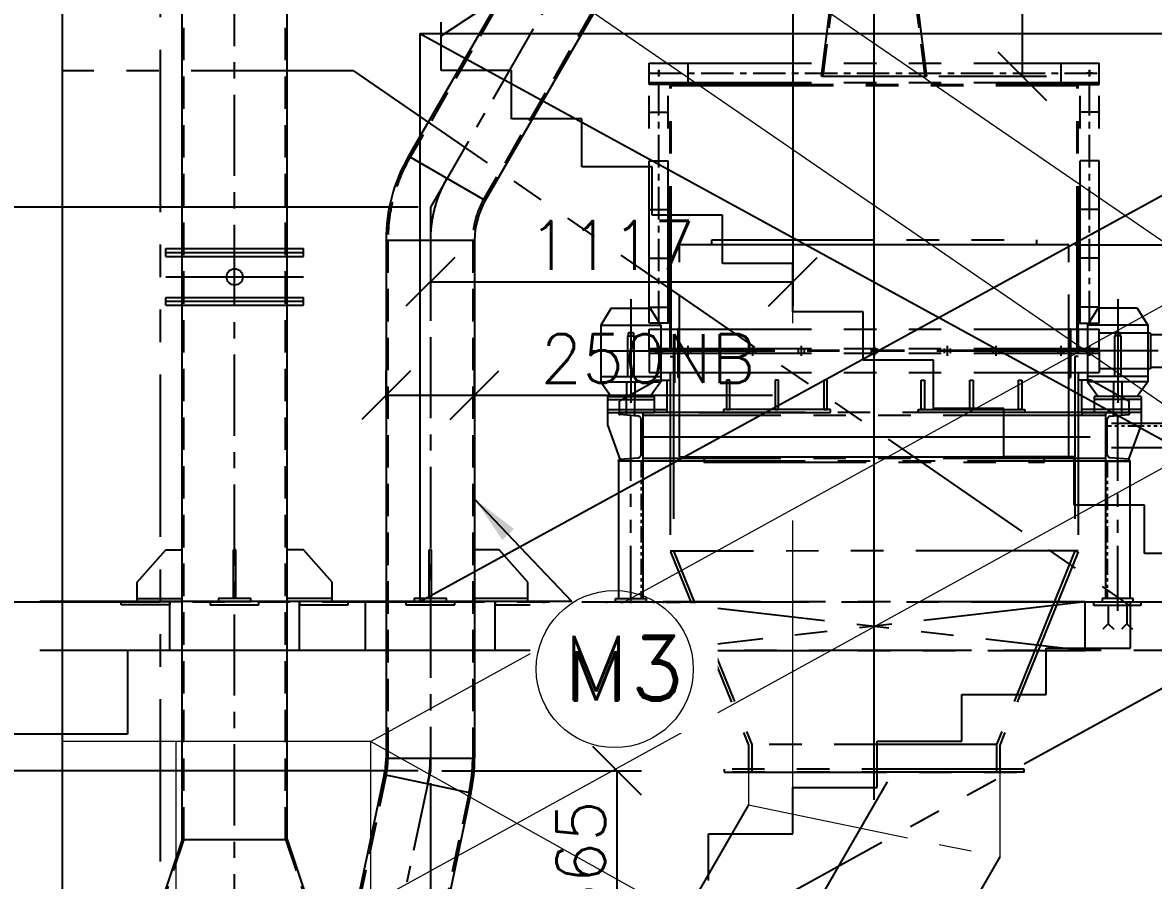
# Model space of a CAD drawing. Header units: inches. Extents: x 0 to 157513, y -28488 to 35640.
# Drawn here: x 18911 to 22395, y 18036 to 20677 of the extents above; entities that cross this region are included whole.
import ezdxf

# ---------------------------------------------------------------- set-up
doc = ezdxf.new("R2010")
doc.units = ezdxf.units.IN
doc.header["$LTSCALE"] = 400
doc.header["$MEASUREMENT"] = 0
for name, pattern in [('CENTER', [2, 1.25, -0.25, 0.25, -0.25]), ('DASHED2', [0.375, 0.25, -0.125]), ('HIDDEN', [9.525, 6.35, -3.175]), ('HIDDEN2', [4.7625, 3.175, -1.5875]), ('PHANTOM', [2.5, 1.25, -0.25, 0.25, -0.25, 0.25, -0.25])]:
    doc.linetypes.add(name, pattern=pattern)
for name, color, linetype in [('BF', 8, 'PHANTOM'), ('cen', 1, 'CENTER'), ('DIM', 1, 'Continuous'), ('hid', 3, 'HIDDEN2')]:
    doc.layers.add(name, color=color, linetype=linetype)
doc.layers.add('bordertext', color=1, linetype='Continuous', lineweight=20)
doc.styles.add('RD', font='ROMAND.SHX')
doc.styles.add('ROMANS', font='romans')
doc.dimstyles.new('SAM2 60 SC', dxfattribs={"dimscale": 60, "dimtxt": 2.5, "dimasz": 2.5, "dimexe": 1.25, "dimexo": 0.625, "dimtad": 1, "dimtoh": 1, "dimdec": 0, "dimdsep": 46, "dimtxsty": 'ROMANS', "dimblk": 'OBLIQUE', "dimcen": 2.5, "dimclrd": 1, "dimclre": 1, "dimclrt": 256, "dimadec": 0, "dimazin": 2, "dimtfac": 1, "dimtdec": 0, "dimtofl": 0, "dimtmove": 0, "dimatfit": 3, "dimfxl": 1, "dimtolj": 1, "dimtzin": 0, "dimarcsym": 1})

# ---------------------------------------------------------------- blocks, each defined once
blk = doc.blocks.new('_OBLIQUE')
at = {"color": 0, "linetype": 'ByBlock'}
blk.add_line((-0.5, -0.5), (0.5, 0.5), dxfattribs=at)
blk = doc.blocks.new('*D45')
at = {"color": 1, "lineweight": -2}
for p, q in [((20031.1, 19516.4), (20031.1, 19605.6)), ((20304.1, 19516.4), (20304.1, 19605.6)), ((20031.1, 19530.6), (20304.1, 19530.6)), ((20304.1, 19530.6), (21222, 19530.6))]:
    blk.add_line(p, q, dxfattribs=at)
at = {"layer": 'Defpoints', "color": 0}
for p in [(20304.1, 19530.6), (20031.1, 19478.9, -31.2), (20304.1, 19478.9, -31.2)]:
    blk.add_point(p, dxfattribs=at)
at = {"color": 1, "lineweight": -2, "xscale": 150, "yscale": 150, "zscale": 150, "rotation": 180}
blk.add_blockref('_OBLIQUE', (20031.1, 19530.6), dxfattribs=at)
at = {"color": 1, "lineweight": -2, "xscale": 150, "yscale": 150, "zscale": 150}
blk.add_blockref('_OBLIQUE', (20304.1, 19530.6), dxfattribs=at)
at = {"insert": (20838.1, 19643.1), "char_height": 150, "attachment_point": 5, "style": 'ROMANS'}
blk.add_mtext('\\A1;250NB', dxfattribs=at)
blk = doc.blocks.new('611bf4strgesv')
at = {"layer": 'BF'}
h = blk.add_hatch(color=256, dxfattribs=at)
h.paths.add_polyline_path([(-9672.7, 28417.2), (-9666.1, 28409.9), (-9672.7, 28409.9)])
h.paths.add_polyline_path([(-9672.7, 28399.9), (-9666.1, 28399.9), (-9672.7, 28392.7)])
for p, q in [((-12510.6, 31517.3, 405.4), (-12510.6, 23887.1, 405.4)), ((-11643.9, 29560.3, 405.4), (-9207.1, 31167.6, 405.4)), ((-11643.9, 29453.9, 416.2), (-11643.9, 29602.6, 416.2)), ((-11003.6, 29475.7, 7306.8), (-9616.8, 29475.7, 7306.8)), ((-11003.6, 29410.8, 7306.8), (-11003.6, 29475.7, 7306.8)), ((-9616.8, 29410.8, 7306.8), (-9616.8, 29475.7, 7306.8)), ((-11914.1, 29452.6, 405.4), (-12810.6, 29452.6, 405.4)), ((-11914.1, 29452.6, 405.4), (-9520.6, 27803.8, 405.4)), ((-11427.3, 29453.9, 416.2), (-11643.9, 29453.9, 416.2)), ((-11427.3, 29305.1, 416.2), (-11427.3, 29453.9, 416.2)), ((-10982.7, 29445.7, 7306.8), (-10964.5, 29445.7, 7306.8)), ((-10973.6, 29454.8, 7306.8), (-10973.6, 29436.6, 7306.8)), ((-9637.7, 29445.7, 7306.8), (-9655.9, 29445.7, 7306.8)), ((-9646.8, 29454.8, 7306.8), (-9646.8, 29436.6, 7306.8)), ((-11003.6, 29416.8, 7306.8), (-9616.8, 29416.8, 7306.8)), ((-11003.6, 28675.1, 7306.8), (-11003.6, 29410.8, 7306.8)), ((-10935.5, 29410.8, 7306.8), (-11003.6, 29410.8, 7306.8)), ((-10944.6, 28675.1, 7306.8), (-10944.6, 29410.8, 7306.8)), ((-10938.6, 28597.7, 7306.8), (-10938.6, 29410.8, 7306.8)), ((-10935.5, 29407.6, 7306.8), (-10938.6, 29407.6, 7306.8)), ((-10935.5, 29410.8, 7306.8), (-9677.9, 29410.8, 7306.8)), ((-10935.5, 29407.6, 7306.8), (-10935.5, 29410.8, 7306.8)), ((-10935.5, 28597.7, 7306.8), (-10935.5, 29407.6, 7306.8)), ((-10935.5, 29407.6, 7306.8), (-9681.8, 29407.6, 7306.8)), ((-9684.9, 29407.6, 7306.8), (-9684.9, 29410.8, 7306.8)), ((-9684.9, 29410.8, 7306.8), (-9616.8, 29410.8, 7306.8)), ((-9684.9, 28597.7, 7306.8), (-9684.9, 29407.6, 7306.8)), ((-9684.9, 29407.6, 7306.8), (-9681.8, 29407.6, 7306.8)), ((-9681.8, 28597.7, 7306.8), (-9681.8, 29410.8, 7306.8)), ((-9675.8, 28675.1, 7306.8), (-9675.8, 29410.8, 7306.8)), ((-9616.8, 28675.1, 7306.8), (-9616.8, 29410.8, 7306.8)), ((-11210.6, 29305.1, 414), (-11427.3, 29305.1, 414)), ((-11210.6, 29156.4, 414), (-11210.6, 29305.1, 414)), ((-10993.9, 29156.4, 414), (-11210.6, 29156.4, 414)), ((-10993.9, 29007.6, 414), (-10993.9, 29156.4, 414)), ((-10777.3, 29007.6, 411.9), (-10993.9, 29007.6, 411.9)), ((-10777.3, 28858.9, 411.9), (-10777.3, 29007.6, 411.9)), ((-10910.2, 28263.3, 7306.8), (-10910.2, 28916.9, 7306.8)), ((-10810.2, 28931.9, 7306.8), (-9810.2, 28931.9, 7306.8)), ((-10810.2, 28916.9, 7306.8), (-10810.2, 28931.9, 7306.8)), ((-9810.2, 28916.9, 7306.8), (-10810.2, 28916.9, 7306.8)), ((-9810.2, 28931.9, 7306.8), (-9810.2, 28916.9, 7306.8)), ((-9710.1, 28263.3, 7306.8), (-9710.1, 28916.9, 7306.8)), ((-10560.6, 28858.9, 411.9), (-10777.3, 28858.9, 411.9)), ((-10560.6, 28710.1, 411.9), (-10560.6, 28858.9, 411.9)), ((-11120.2, 28721.1, 7306.8), (-11152.7, 28668.9, 7306.8)), ((-11120.2, 28721.1, 7306.8), (-11000.2, 28721.1, 7306.8)), ((-10967.7, 28668.9, 7306.8), (-11000.2, 28721.1, 7306.8)), ((-10343.9, 28710.1, 409.7), (-10560.6, 28710.1, 409.7)), ((-10343.9, 28561.4, 409.7), (-10343.9, 28710.1, 409.7)), ((-9616.8, 28725.1, 7306.8), (-9675.8, 28725.1, 7306.8)), ((-9637.7, 28725.1, 7306.8), (-9655.9, 28725.1, 7306.8)), ((-9652.6, 28668.9, 7306.8), (-9620.1, 28721.1, 7306.8)), ((-9500.1, 28721.1, 7306.8), (-9620.1, 28721.1, 7306.8)), ((-9500.1, 28721.1, 7306.8), (-9467.6, 28668.9, 7306.8)), ((-10935.5, 28675.1, 7306.8), (-11003.6, 28675.1, 7306.8)), ((-9684.9, 28675.1, 7306.8), (-9616.8, 28675.1, 7306.8)), ((-11152.7, 28668.9, 7306.8), (-10967.7, 28668.9, 7306.8)), ((-11152.7, 28668.9, 7306.8), (-11152.7, 28495.1, 7306.8)), ((-11068.2, 28645.7, 7306.8), (-11068.2, 28635.9, 7306.8)), ((-11068.2, 28645.7, 7306.8), (-11060.2, 28645.7, 7306.8)), ((-11060.3, 28643.7, 7306.8), (-11060.3, 28635.9, 7306.8)), ((-11052.2, 28645.7, 7306.8), (-11060.2, 28645.7, 7306.8)), ((-11052.2, 28645.7, 7306.8), (-11052.2, 28635.9, 7306.8)), ((-11003.6, 28656.7, 7306.8), (-9616.8, 28656.7, 7306.8)), ((-11003.6, 28591.7, 7306.8), (-11003.6, 28656.7, 7306.8)), ((-10967.7, 28668.9, 7306.8), (-10967.7, 28495.1, 7306.8)), ((-10938.6, 28656.7, 7306.8), (-10938.6, 28591.7, 7306.8)), ((-10910.2, 28657.7, 7306.8), (-10915.2, 28657.7, 7306.8)), ((-10915.2, 28657.7, 7306.8), (-10915.2, 28507.7, 7306.8)), ((-9710.1, 28657.7, 7306.8), (-9705.1, 28657.7, 7306.8)), ((-9705.1, 28657.7, 7306.8), (-9705.1, 28507.7, 7306.8)), ((-9681.8, 28656.7, 7306.8), (-9681.8, 28591.7, 7306.8)), ((-9467.6, 28668.9, 7306.8), (-9652.6, 28668.9, 7306.8)), ((-9652.6, 28668.9, 7306.8), (-9652.6, 28495.1, 7306.8)), ((-9616.8, 28591.7, 7306.8), (-9616.8, 28656.7, 7306.8)), ((-9459.1, 28645.1, 7306.8), (-9616.8, 28645.1, 7306.8)), ((-9568.1, 28645.7, 7306.8), (-9568.1, 28635.9, 7306.8)), ((-9568.1, 28645.7, 7306.8), (-9560.1, 28645.7, 7306.8)), ((-9552.1, 28645.7, 7306.8), (-9560.1, 28645.7, 7306.8)), ((-9560.1, 28643.7, 7306.8), (-9560.1, 28635.9, 7306.8)), ((-9552.1, 28645.7, 7306.8), (-9552.1, 28635.9, 7306.8)), ((-9467.6, 28668.9, 7306.8), (-9467.6, 28495.1, 7306.8)), ((-9459.1, 28645.1, 7306.8), (-9459.1, 28535.1, 7306.8)), ((-9459.1, 28640.1, 7306.8), (-9282.1, 28640.1, 7306.8)), ((-11070.2, 28635.9, 7306.8), (-11050.4, 28635.9, 7306.8)), ((-11070.2, 28635.9, 7306.8), (-11070.2, 28511.4, 7306.8)), ((-11050.4, 28635.9, 7306.8), (-11050.4, 28511.4, 7306.8)), ((-9735.7, 28605.7, 7306.8), (-9735.7, 28574.8, 7306.8)), ((-9735.7, 28605.7, 7306.8), (-9735.7, 28574.8, 7306.8)), ((-9646.8, 28605.7, 7306.8), (-9646.8, 28574.8, 7306.8)), ((-9550.2, 28635.9, 7306.8), (-9570, 28635.9, 7306.8)), ((-9570, 28635.9, 7306.8), (-9570, 28511.4, 7306.8)), ((-9550.2, 28635.9, 7306.8), (-9550.2, 28511.4, 7306.8)), ((-11003.6, 28597.7, 7306.8), (-9616.8, 28597.7, 7306.8)), ((-9616.8, 28591.7, 7306.8), (-11003.6, 28591.7, 7306.8)), ((-9616.8, 28588.7, 7306.8), (-11003.6, 28588.7, 7306.8)), ((-11003.6, 28588.7, 7306.8), (-11003.6, 28523.8, 7306.8)), ((-11003.6, 28582.7, 7306.8), (-9616.8, 28582.7, 7306.8)), ((-10982.6, 28597.2, 7306.8), (-10982.6, 28582.7, 7306.8)), ((-10964.6, 28597.2, 7306.8), (-10964.6, 28582.7, 7306.8)), ((-10938.6, 28597.7, 7306.8), (-10935.5, 28597.7, 7306.8)), ((-10938.6, 28582.7, 7306.8), (-10930.6, 28582.7, 7306.8)), ((-10938.5, 28572.8, 7306.8), (-10928.5, 28572.8, 7306.8)), ((-10928.5, 28572.8, 7306.8), (-10928.5, 27973.9, 7197.3)), ((-10893.7, 28597.2, 7306.8), (-10893.7, 28582.7, 7306.8)), ((-10875.7, 28597.2, 7306.8), (-10875.7, 28582.7, 7306.8)), ((-10693.9, 28597.2, 7306.8), (-10693.9, 28582.7, 7306.8)), ((-10675.9, 28597.2, 7306.8), (-10675.9, 28582.7, 7306.8)), ((-10544, 28597.2, 7306.8), (-10544, 28582.7, 7306.8)), ((-10526, 28597.2, 7306.8), (-10526, 28582.7, 7306.8)), ((-10319.2, 28597.2, 7306.8), (-10319.2, 28582.7, 7306.8)), ((-10301.2, 28597.2, 7306.8), (-10301.2, 28582.7, 7306.8)), ((-10094.3, 28597.2, 7306.8), (-10094.3, 28582.7, 7306.8)), ((-10076.4, 28597.2, 7306.8), (-10076.4, 28582.7, 7306.8)), ((-9944.5, 28597.2, 7306.8), (-9944.5, 28582.7, 7306.8)), ((-9926.5, 28597.2, 7306.8), (-9926.5, 28582.7, 7306.8)), ((-9744.7, 28597.2, 7306.8), (-9744.7, 28582.7, 7306.8)), ((-9744.7, 28597.2, 7306.8), (-9744.7, 28582.7, 7306.8)), ((-9726.7, 28597.2, 7306.8), (-9726.7, 28582.7, 7306.8)), ((-9726.7, 28597.2, 7306.8), (-9726.7, 28582.7, 7306.8)), ((-9691.9, 28572.8, 7306.8), (-9691.9, 27973.9, 7197.3)), ((-9681.9, 28572.8, 7306.8), (-9691.9, 28572.8, 7306.8)), ((-9681.8, 28582.7, 7306.8), (-9689.8, 28582.7, 7306.8)), ((-9681.8, 28597.7, 7306.8), (-9684.9, 28597.7, 7306.8)), ((-9655.8, 28597.2, 7306.8), (-9655.8, 28582.7, 7306.8)), ((-9637.8, 28597.2, 7306.8), (-9637.8, 28582.7, 7306.8)), ((-9616.8, 28588.7, 7306.8), (-9616.8, 28523.8, 7306.8)), ((-10127.3, 28561.4, 409.7), (-10343.9, 28561.4, 409.7)), ((-10127.3, 28412.6, 409.7), (-10127.3, 28561.4, 409.7)), ((-9459.1, 28535.1, 7306.8), (-9616.8, 28535.1, 7306.8)), ((-9459.1, 28540.1, 7306.8), (-9282.1, 28540.1, 7306.8)), ((-11152.7, 28511.4, 7306.8), (-10967.7, 28511.4, 7306.8)), ((-11003.6, 28523.8, 7306.8), (-9616.8, 28523.8, 7306.8)), ((-10948.6, 28500, 7306.8), (-10948.6, 28400, 7306.8)), ((-10938.6, 28523.8, 7306.8), (-10938.6, 27973.8, 7197.3)), ((-10910.2, 28507.7, 7306.8), (-10915.2, 28507.7, 7306.8)), ((-10754.8, 28500, 7306.8), (-10764.8, 28500, 7306.8)), ((-10764.8, 28500, 7306.8), (-10764.8, 28409.9, 7306.8)), ((-10754.8, 28409.9, 7306.8), (-10754.8, 28500, 7306.8)), ((-10605, 28500, 7306.8), (-10614.9, 28500, 7306.8)), ((-10614.9, 28500, 7306.8), (-10614.9, 28409.9, 7306.8)), ((-10605, 28409.9, 7306.8), (-10605, 28500, 7306.8)), ((-10455.1, 28500, 7306.8), (-10465.1, 28500, 7306.8)), ((-10465.1, 28500, 7306.8), (-10465.1, 28409.9, 7306.8)), ((-10455.1, 28409.9, 7306.8), (-10455.1, 28500, 7306.8)), ((-10165.3, 28409.9, 7306.8), (-10165.3, 28500, 7306.8)), ((-10165.3, 28500, 7306.8), (-10155.3, 28500, 7306.8)), ((-10155.3, 28500, 7306.8), (-10155.3, 28409.9, 7306.8)), ((-10015.4, 28409.9, 7306.8), (-10015.4, 28500, 7306.8)), ((-10015.4, 28500, 7306.8), (-10005.4, 28500, 7306.8)), ((-10005.4, 28500, 7306.8), (-10005.4, 28409.9, 7306.8)), ((-9865.6, 28409.9, 7306.8), (-9865.6, 28500, 7306.8)), ((-9865.6, 28500, 7306.8), (-9855.6, 28500, 7306.8)), ((-9855.6, 28500, 7306.8), (-9855.6, 28409.9, 7306.8)), ((-9710.1, 28507.7, 7306.8), (-9705.1, 28507.7, 7306.8)), ((-9681.8, 28523.8, 7306.8), (-9681.8, 27973.8, 7197.3)), ((-9641.9, 28500, 7306.8), (-9681.8, 28500, 7306.8)), ((-9671.8, 28500, 7306.8), (-9671.8, 28400, 7306.8)), ((-9467.6, 28511.4, 7306.8), (-9652.6, 28511.4, 7306.8)), ((-9641.8, 28500, 7306.8), (-9525.1, 28434.9, 7306.8)), ((-11152.7, 28495.1, 7306.8), (-11120.2, 28450.1, 7306.8)), ((-11152.7, 28495.1, 7306.8), (-10967.7, 28495.1, 7306.8)), ((-11073.2, 28495.1, 7306.8), (-11073.2, 28450.2, 7306.8)), ((-11047.2, 28495.1, 7306.8), (-11047.2, 28450.2, 7306.8)), ((-10967.7, 28495.1, 7306.8), (-11000.2, 28450.1, 7306.8)), ((-9652.6, 28495.1, 7306.8), (-9620.1, 28450.1, 7306.8)), ((-9467.6, 28495.1, 7306.8), (-9652.6, 28495.1, 7306.8)), ((-9573.1, 28495.1, 7306.8), (-9573.1, 28450.2, 7306.8)), ((-9547.1, 28495.1, 7306.8), (-9547.1, 28450.2, 7306.8)), ((-9467.6, 28495.1, 7306.8), (-9500.1, 28450.1, 7306.8)), ((-11120.2, 28450.1, 7306.8), (-11000.2, 28450.1, 7306.8)), ((-9632.3, 28450.1, 7306.8), (-9632.3, 28400, 7306.8)), ((-9487.9, 28450.1, 7306.8), (-9632.3, 28450.1, 7306.8)), ((-9487.9, 28440.1, 7306.8), (-9632.3, 28440.1, 7306.8)), ((-9500.1, 28450.1, 7306.8), (-9620.1, 28450.1, 7306.8)), ((-9573.1, 28410, 7306.8), (-9573.1, 28450.1, 7306.8)), ((-9547.1, 28410, 7306.8), (-9547.1, 28450.2, 7306.8)), ((-9525.1, 28410, 7306.8), (-9525.1, 28434.9, 7306.8)), ((-9487.9, 28450.1, 7306.8), (-9487.9, 28400, 7306.8)), ((-11132.4, 28400, 7306.8), (-11132.4, 28362.5, 7306.8)), ((-11132.4, 28400, 7306.8), (-11132.4, 28362.5, 7306.8)), ((-11097.7, 28397.7, 7306.8), (-11097.7, 28400, 7306.8)), ((-11097.7, 28400, 7306.8), (-11022.7, 28400, 7306.8)), ((-11037.3, 28388.7, 7306.8), (-11094.1, 28393.7, 7306.8)), ((-11073.2, 28391.6, 7306.8), (-11073.2, 28410, 7306.8)), ((-11047.2, 28389.9, 7306.8), (-11047.2, 28409.9, 7306.8)), ((-9522.6, 28400, 7306.8), (-11022.7, 28400, 7306.8)), ((-11022.7, 28400, 7306.8), (-11022.7, 28250, 7306.8)), ((-10774.7, 28409.9, 7306.8), (-10774.7, 28400, 7306.8)), ((-10445.2, 28409.9, 7306.8), (-10774.7, 28409.9, 7306.8)), ((-10774.7, 28400, 7306.8), (-10445.2, 28400, 7306.8)), ((-10764.8, 28409.9, 7306.8), (-10754.8, 28409.9, 7306.8)), ((-10614.9, 28409.9, 7306.8), (-10605, 28409.9, 7306.8)), ((-10465.1, 28409.9, 7306.8), (-10455.1, 28409.9, 7306.8)), ((-10445.2, 28400, 7306.8), (-10445.2, 28409.9, 7306.8)), ((-10175.2, 28400, 7306.8), (-10175.2, 28409.9, 7306.8)), ((-10175.2, 28409.9, 7306.8), (-9845.7, 28409.9, 7306.8)), ((-9845.7, 28400, 7306.8), (-10175.2, 28400, 7306.8)), ((-10155.3, 28409.9, 7306.8), (-10165.3, 28409.9, 7306.8)), ((-9910.6, 28412.6, 407.6), (-10127.3, 28412.6, 407.6)), ((-10005.4, 28409.9, 7306.8), (-10015.4, 28409.9, 7306.8)), ((-9910.6, 28263.9, 407.6), (-9910.6, 28412.6, 407.6)), ((-9855.6, 28409.9, 7306.8), (-9865.6, 28409.9, 7306.8)), ((-9845.7, 28409.9, 7306.8), (-9845.7, 28400, 7306.8)), ((-9525.1, 28410, 7306.8), (-9672.8, 28410, 7306.8)), ((-9672.8, 28400, 7306.8), (-9525.1, 28400, 7306.8)), ((-9672.7, 28392.7, 7306.8), (-9666.1, 28399.9, 7306.8)), ((-9672.4, 28400, 7306.8), (-9525.1, 28400, 7306.8)), ((-9487.9, 28410, 7306.8), (-9632.3, 28410, 7306.8)), ((-9487.9, 28400, 7306.8), (-9632.3, 28400, 7306.8)), ((-9522.6, 28400, 7306.8), (-9597.6, 28400, 7306.8)), ((-9597.6, 28400, 7306.8), (-9597.6, 28250, 7306.8)), ((-9583.1, 28388.7, 7306.8), (-9526.3, 28393.7, 7306.8)), ((-9573.1, 28389.9, 7306.8), (-9573.1, 28409.9, 7306.8)), ((-9547.1, 28391.5, 7306.8), (-9547.1, 28409.9, 7306.8)), ((-9525.1, 28400, 7306.8), (-9525.1, 28409.9, 7306.8)), ((-9522.6, 28397.7, 7306.8), (-9522.6, 28400, 7306.8)), ((-9487.9, 28400, 7306.8), (-9487.9, 28362.5, 7306.8)), ((-11132.4, 28362.5, 7306.8), (-11094.1, 28256.2, 7306.8)), ((-11132.4, 28362.5, 7306.8), (-11094.1, 28256.2, 7306.8)), ((-11028.1, 28271.1, 7306.8), (-11028.1, 28378.8, 7306.8)), ((-9597.6, 28391.2, 7306.8), (-11022.7, 28391.2, 7306.8)), ((-9592.2, 28271.1, 7306.8), (-9592.2, 28378.8, 7306.8)), ((-9078.7, 28366.3, 7167.3), (-9592.2, 28366.3, 7306.8)), ((-9487.9, 28362.5, 7306.8), (-9526.3, 28256.2, 7306.8)), ((-9078.7, 28291.3, 7167.3), (-9592.2, 28291.3, 7306.8)), ((-11094.1, 28256.2, 7306.8), (-11037.3, 28261.2, 7306.8)), ((-9597.6, 28258.7, 7306.8), (-11022.7, 28258.7, 7306.8)), ((-9785.2, 28262.5, 7306.8), (-10835.2, 28262.5, 7306.8)), ((-10835.2, 28262.5, 7306.8), (-10835.2, 28247.5, 7306.8)), ((-9693.9, 28263.9, 407.6), (-9910.6, 28263.9, 407.6)), ((-9785.2, 28247.5, 7306.8), (-9785.2, 28262.5, 7306.8)), ((-9693.9, 28115.1, 407.6), (-9693.9, 28263.9, 407.6)), ((-9526.3, 28256.2, 7306.8), (-9583.1, 28261.2, 7306.8)), ((-11097.7, 28250, 7306.8), (-11097.7, 28252.2, 7306.8)), ((-11097.7, 28250, 7306.8), (-11097.7, 27827.6, 7306.8)), ((-11022.7, 28250, 7306.8), (-11097.7, 28250, 7306.8)), ((-9522.6, 28250, 7306.8), (-11022.7, 28250, 7306.8)), ((-11022.7, 28250, 7306.8), (-11022.7, 27827.6, 7306.8)), ((-10835.2, 28247.5, 7306.8), (-9785.2, 28247.5, 7306.8)), ((-9597.6, 28250, 7306.8), (-9597.6, 27827.6, 7306.8)), ((-9597.6, 28250, 7306.8), (-9522.6, 28250, 7306.8)), ((-9522.6, 28250, 7306.8), (-9522.6, 28252.2, 7306.8)), ((-9522.6, 28250, 7306.8), (-9522.6, 27827.6, 7306.8)), ((-9477.3, 28115.1, 405.4), (-9693.9, 28115.1, 405.4)), ((-9477.3, 27966.4, 405.4), (-9477.3, 28115.1, 405.4)), ((-9681.8, 27973.9, 7197.3), (-10938.6, 27973.8, 7197.3)), ((-10928.5, 27973.9, 7197.3), (-10938.1, 27971.4, 7197.3)), ((-10938.1, 27971.4, 7197.3), (-10697, 27376.3, 7197.3)), ((-10928.5, 27973.9, 7197.3), (-10687, 27377.5, 7197.3)), ((-9691.9, 27973.9, 7197.3), (-9933.3, 27377.5, 7197.3)), ((-9682.2, 27971.4, 7197.3), (-9923.3, 27376.3, 7197.3)), ((-9691.9, 27973.9, 7197.3), (-9682.2, 27971.4, 7197.3)), ((-9260.6, 27966.4, 405.4), (-9477.3, 27966.4, 405.4)), ((-13010.6, 27817.6, 405.4), (-6610.6, 27817.6, 405.4)), ((-11107.7, 27817.6, 7416.4), (-11107.7, 27827.6, 7416.4)), ((-11107.7, 27827.6, 7416.4), (-11012.7, 27827.6, 7416.4)), ((-11012.7, 27817.6, 7416.4), (-11107.7, 27817.6, 7416.4)), ((-11012.7, 27827.6, 7416.4), (-11012.7, 27817.6, 7416.4)), ((-10960.2, 27817.6, 401.3), (-9660.2, 27667.6, 401.3)), ((-9660.2, 27817.6, 401.3), (-10960.2, 27667.6, 401.3)), ((-9660.2, 27817.6, 401.3), (-10960.2, 27817.6, 401.3)), ((-10960.2, 27817.6, 401.3), (-10960.2, 27667.6, 401.3)), ((-9660.2, 27667.6, 401.3), (-9660.2, 27817.6, 401.3)), ((-9607.6, 27827.6, 7416.4), (-9607.6, 27817.6, 7416.4)), ((-9512.6, 27827.6, 7416.4), (-9607.6, 27827.6, 7416.4)), ((-9607.6, 27817.6, 7416.4), (-9512.6, 27817.6, 7416.4)), ((-9520.6, 27674.6, 403.2), (-9520.6, 27817.6, 403.2)), ((-9520.6, 27817.6, 403.2), (-9260.6, 27817.6, 403.2)), ((-9512.6, 27817.6, 7416.4), (-9512.6, 27827.6, 7416.4)), ((-12610.6, 27667.6, 405.4), (-12610.6, 27410.3, 405.4)), ((-7010.6, 27667.6, -1344.4), (-12610.6, 27667.6, -1344.4)), ((-11600.6, 26354.2, 405.4), (-9212.5, 27667.6, 405.4)), ((-10960.2, 27667.6, 401.3), (-9660.2, 27667.6, 401.3)), ((-9780.6, 27531.6, 403.2), (-9780.6, 27674.6, 403.2)), ((-9780.6, 27674.6, 403.2), (-9520.6, 27674.6, 403.2)), ((-10040.6, 27388.6, 403.2), (-10040.6, 27531.6, 403.2)), ((-10040.6, 27531.6, 403.2), (-9780.6, 27531.6, 403.2)), ((-12610.6, 27410.3, 405.4), (-13010.6, 27410.3, 405.4)), ((-10300.6, 27245.6, 403.2), (-10300.6, 27388.6, 403.2)), ((-10300.6, 27388.6, 403.2), (-10040.6, 27388.6, 403.2)), ((-10697, 27376.3, 7197.3), (-10697, 27292.5, 7197.3)), ((-10687, 27377.5, 7197.3), (-10687, 27292.5, 7197.3)), ((-9933.3, 27377.5, 7197.3), (-10687, 27377.5, 7197.3)), ((-9933.3, 27377.5, 7197.3), (-9933.3, 27292.5, 7197.3)), ((-9923.3, 27376.3, 7197.3), (-9923.3, 27292.5, 7197.3)), ((-10772, 27302.5, 7197.3), (-10772, 27292.5, 7197.3)), ((-9848.3, 27302.5, 7197.3), (-10772, 27302.5, 7197.3)), ((-10772, 27292.5, 7197.3), (-9848.3, 27292.5, 7197.3)), ((-9848.3, 27292.5, 7197.3), (-10772, 27292.5, 7197.3)), ((-9848.3, 27292.5, 7197.3), (-9848.3, 27302.5, 7197.3)), ((-10270.4, 27262.9, 1933), (-10755.5, 26422.7, 1933)), ((-10560.6, 27102.6, 403.2), (-10560.6, 27245.6, 403.2)), ((-10560.6, 27245.6, 403.2), (-10300.6, 27245.6, 403.2)), ((-10697, 27192.5, 7197.3), (-11012.1, 26646.8, 7197.3)), ((-10820.6, 26959.6, 403.2), (-10820.6, 27102.6, 403.2)), ((-10820.6, 27102.6, 403.2), (-10560.6, 27102.6, 403.2)), ((-9923.3, 27031.7, 7197.3), (-10196.1, 26559.3, 7197.3))]:
    blk.add_line(p, q, dxfattribs=at)
at = {"layer": 'BF', "linetype": 'CENTER', "ltscale": 20}
blk.add_line((-12810.6, 23887.1, 405.4), (-12810.6, 31317.6, 405.4), dxfattribs=at)
at = {"layer": 'BF', "linetype": 'CENTER', "lineweight": 9, "ltscale": 10}
for p, q in [((-11860.6, 30602.6, 405.4), (-9260.6, 28817.6, 405.4)), ((-11860.6, 30102.6, 405.4), (-9260.6, 28317.6, 405.4)), ((-10560.6, 28675.1, 405.4), (-10560.6, 29745.1, 405.4)), ((-9260.6, 28817.6, 405.4), (-11860.6, 27387.6, 405.4)), ((-9260.6, 28317.6, 405.4), (-11860.6, 26887.6, 405.4)), ((-10560.6, 27137.6, 405.4), (-10560.6, 28067.6, 405.4)), ((-11860.6, 27387.6, 405.4), (-12810.6, 27387.6, 405.4)), ((-12460.6, 26387.6, 405.4), (-12460.6, 27387.6, 405.4)), ((-11860.6, 26387.6, 405.4), (-11860.6, 27387.6, 405.4)), ((-11860.6, 27387.6, 405.4), (-9260.6, 25932.6, 403.2))]:
    blk.add_line(p, q, dxfattribs=at)
at = {"layer": 'BF', "ltscale": 5}
blk.add_line((-10310.2, 27207.3, 7197.3), (-10310.2, 29599.2, 7197.3), dxfattribs=at)
at = {"layer": 'BF', "ltscale": 10}
for p, q in [((-11710.2, 29567.6, 401.3), (-8510.2, 29567.6, 401.3)), ((-11710.2, 29567.6, 401.3), (-11710.2, 27817.6, 401.3)), ((-8510.2, 29567.6, 401.3), (-11710.2, 27817.6, 401.3)), ((-11710.2, 29567.6, 401.3), (-8510.2, 27817.6, 401.3)), ((-11065.2, 28395, 7306.8), (-11065.2, 28395.4, 7306.8))]:
    blk.add_line(p, q, dxfattribs=at)
at = {"layer": 'BF', "linetype": 'CENTER', "ltscale": 0.2}
for p, q in [((-10973.6, 28675.1, 7306.8), (-10973.6, 29475.7, 7306.8)), ((-9646.8, 28675.1, 7306.8), (-9646.8, 29475.7, 7306.8)), ((-11003.6, 29445.7, 7306.8), (-9609.8, 29445.7, 7306.8))]:
    blk.add_line(p, q, dxfattribs=at)
at = {"layer": 'BF', "linetype": 'CENTER'}
for p, q in [((-10884.7, 29475.7, 7306.8), (-10884.7, 29416.8, 7306.8)), ((-9735.7, 29475.7, 7306.8), (-9735.7, 29416.8, 7306.8)), ((-9735.7, 29475.6, 7306.8), (-9735.7, 29416.7, 7306.8)), ((-11060.2, 28749.4, 7306.8), (-11060.2, 28431.4, 7306.8)), ((-9560.1, 28749.4, 7306.8), (-9560.1, 28431.4, 7306.8)), ((-11184.9, 28590.1, 7306.8), (-10937.1, 28590.1, 7306.8)), ((-9435.5, 28590.1, 7306.8), (-9683.3, 28590.1, 7306.8))]:
    blk.add_line(p, q, dxfattribs=at)
at = {"layer": 'BF', "linetype": 'CENTER', "ltscale": 0.5}
for p, q in [((-9735.7, 29454.9, 7306.8), (-9735.7, 29436.7, 7306.8)), ((-11003.6, 29325.1, 7306.8), (-10944.6, 29325.1, 7306.8)), ((-10982.7, 29325.1, 7306.8), (-10964.5, 29325.1, 7306.8)), ((-9616.8, 29325.1, 7306.8), (-9675.8, 29325.1, 7306.8)), ((-9637.7, 29325.1, 7306.8), (-9655.9, 29325.1, 7306.8)), ((-11003.6, 29175.1, 7306.8), (-10944.6, 29175.1, 7306.8)), ((-10982.7, 29175.1, 7306.8), (-10964.5, 29175.1, 7306.8)), ((-9616.8, 29175.1, 7306.8), (-9675.8, 29175.1, 7306.8)), ((-9637.7, 29175.1, 7306.8), (-9655.9, 29175.1, 7306.8)), ((-11003.6, 29025.1, 7306.8), (-10944.6, 29025.1, 7306.8)), ((-10982.7, 29025.1, 7306.8), (-10964.5, 29025.1, 7306.8)), ((-9616.8, 29025.1, 7306.8), (-9675.8, 29025.1, 7306.8)), ((-9637.7, 29025.1, 7306.8), (-9655.9, 29025.1, 7306.8)), ((-11003.6, 28875.1, 7306.8), (-10944.6, 28875.1, 7306.8)), ((-10982.7, 28875.1, 7306.8), (-10964.5, 28875.1, 7306.8)), ((-9616.8, 28875.1, 7306.8), (-9675.8, 28875.1, 7306.8)), ((-9637.7, 28875.1, 7306.8), (-9655.9, 28875.1, 7306.8)), ((-11003.6, 28725.1, 7306.8), (-10944.6, 28725.1, 7306.8)), ((-10982.7, 28725.1, 7306.8), (-10964.5, 28725.1, 7306.8)), ((-10973.6, 28605.7, 7306.8), (-10973.6, 28574.8, 7306.8)), ((-10884.7, 28605.7, 7306.8), (-10884.7, 28574.8, 7306.8)), ((-10684.9, 28605.7, 7306.8), (-10684.9, 28574.8, 7306.8)), ((-10535, 28605.7, 7306.8), (-10535, 28574.8, 7306.8)), ((-10310.2, 28605.7, 7306.8), (-10310.2, 28574.8, 7306.8)), ((-10085.3, 28605.7, 7306.8), (-10085.3, 28574.8, 7306.8)), ((-9935.5, 28605.7, 7306.8), (-9935.5, 28574.8, 7306.8))]:
    blk.add_line(p, q, dxfattribs=at)
at = {"layer": 'BF', "linetype": 'Continuous'}
for p, q in [((-9710.1, 28916.9, 7306.8), (-10910.2, 28916.9, 7306.8)), ((-11132.4, 28450.1, 7306.8), (-11132.4, 28400, 7306.8)), ((-11132.4, 28450.1, 7306.8), (-10988.1, 28450.1, 7306.8)), ((-11132.4, 28440.1, 7306.8), (-10988.1, 28440.1, 7306.8)), ((-11073.2, 28410, 7306.8), (-11073.2, 28450.2, 7306.8)), ((-11047.2, 28410, 7306.8), (-11047.2, 28450.1, 7306.8)), ((-10988.1, 28450.1, 7306.8), (-10988.1, 28400, 7306.8)), ((-11132.4, 28410, 7306.8), (-10988.1, 28410, 7306.8)), ((-11132.4, 28400, 7306.8), (-10988.1, 28400, 7306.8)), ((-9710.1, 28262.5, 7306.8), (-10910.2, 28262.5, 7306.8))]:
    blk.add_line(p, q, dxfattribs=at)
at = {"layer": 'BF', "ltscale": 0.5}
for p, q in [((-10978.4, 28500, 7306.8), (-11095, 28434.9, 7306.8)), ((-10978.4, 28500, 7306.8), (-10938.6, 28500, 7306.8)), ((-11095, 28400, 7306.8), (-11095, 28434.9, 7306.8)), ((-11095.3, 28400, 7306.8), (-11095.3, 28409.9, 7306.8)), ((-11095, 28410, 7306.8), (-10948.6, 28410, 7306.8)), ((-10938.6, 28400, 7306.8), (-11095, 28400, 7306.8)), ((-10850.4, 28400, 7306.8), (-10470.3, 28400, 7306.8))]:
    blk.add_line(p, q, dxfattribs=at)
at = {"layer": 'BF', "ltscale": 0.4}
for p, q in [((-11060.2, 27790.1, 7306.8), (-11060.2, 28431.4, 7306.8)), ((-9560.1, 27790.1, 7306.8), (-9560.1, 28431.4, 7306.8))]:
    blk.add_line(p, q, dxfattribs=at)
at = {"layer": 'BF', "ltscale": 0.1}
for p, q in [((-9078.7, 28358.3, 7167.3), (-9592.2, 28358.3, 7306.8)), ((-11028.1, 28250, 7306.8), (-11028.1, 27827.6, 7306.8)), ((-9592.2, 28250, 7306.8), (-9592.2, 27827.6, 7306.8))]:
    blk.add_line(p, q, dxfattribs=at)
at = {"layer": 'BF', "ltscale": 40}
blk.add_line((-11022.7, 28325, 7416.4), (-9645.2, 28325, 7416.4), dxfattribs=at)
at = {"layer": 'BF', "ltscale": 2}
for p, q in [((-11134, 27817.6, 7313.5), (-10989, 27817.6, 7313.5)), ((-11134, 27805.6, 7313.5), (-11134, 27817.6, 7313.5)), ((-10989, 27805.7, 7313.5), (-11134, 27805.6, 7313.5)), ((-11089, 27805.5, 7306.8), (-11089, 27749.3, 7306.8)), ((-11031.5, 27805.5, 7306.8), (-11031.5, 27749.3, 7306.8)), ((-10989, 27817.6, 7313.5), (-10989, 27805.7, 7313.5)), ((-9633.9, 27817.6, 7313.5), (-9488.9, 27817.6, 7313.5)), ((-9633.9, 27805.6, 7313.5), (-9633.9, 27817.6, 7313.5)), ((-9488.9, 27805.7, 7313.5), (-9633.9, 27805.6, 7313.5)), ((-9588.9, 27805.5, 7306.8), (-9588.9, 27749.3, 7306.8)), ((-9531.4, 27805.5, 7306.8), (-9531.4, 27749.3, 7306.8)), ((-9488.9, 27817.6, 7313.5), (-9488.9, 27805.7, 7313.5)), ((-11089, 27749.3, 7306.8), (-11105.5, 27732.8, 7306.8)), ((-11089, 27749.3, 7306.8), (-11072.5, 27732.8, 7306.8)), ((-11031.5, 27749.3, 7306.8), (-11048, 27732.8, 7306.8)), ((-11031.5, 27749.3, 7306.8), (-11015, 27732.8, 7306.8)), ((-9588.9, 27749.3, 7306.8), (-9605.4, 27732.8, 7306.8)), ((-9588.9, 27749.3, 7306.8), (-9572.4, 27732.8, 7306.8)), ((-9531.4, 27749.3, 7306.8), (-9547.9, 27732.8, 7306.8)), ((-9531.4, 27749.3, 7306.8), (-9514.9, 27732.8, 7306.8))]:
    blk.add_line(p, q, dxfattribs=at)
at = {"layer": 'BF', "lineweight": 5}
for p, q in [((-10697, 27292.5, 7197.3), (-10697, 27192.5, 7197.3)), ((-9923.3, 27292.5, 7197.3), (-9923.3, 27031.7, 7197.3)), ((-10697, 27192.5, 7197.3), (-9923.3, 27031.7, 7197.3))]:
    blk.add_line(p, q, dxfattribs=at)
at = {"layer": 'BF'}
for centre, radius, start, end in [((-11064.3, 28641, 7306.8), 4.85, 34.4645, 145.4475), ((-11056.3, 28641, 7306.8), 4.85, 34.4645, 145.4475), ((-9564.1, 28641, 7306.8), 4.85, 34.5525, 145.5355), ((-9556.1, 28641, 7306.8), 4.85, 34.5525, 145.5355), ((-11093.7, 28397.7, 7306.8), 4, 180, 265), ((-9526.6, 28397.7, 7306.8), 4, 275, 360), ((-11038.1, 28378.8, 7306.8), 10, 360, 85), ((-9582.2, 28378.8, 7306.8), 10, 95, 180), ((-11093.7, 28252.2, 7306.8), 4, 95, 180), ((-11038.1, 28271.1, 7306.8), 10, 275, 0), ((-9582.2, 28271.1, 7306.8), 10, 180, 265), ((-9526.6, 28252.2, 7306.8), 4, 0, 85)]:
    blk.add_arc(centre, radius, start, end, dxfattribs=at)
blk = doc.blocks.new('*D68')
at = {"color": 1, "lineweight": -2}
for p, q in [((21284.7, 22006.7), (21284.7, 19804.2)), ((20167.6, 20071.9), (20167.6, 19804.2)), ((20167.6, 19879.2), (21284.7, 19879.2))]:
    blk.add_line(p, q, dxfattribs=at)
at = {"layer": 'Defpoints', "color": 0}
for p in [(21284.7, 22044.2, 23.4), (20167.6, 20109.4, 23.4), (21284.7, 19879.2)]:
    blk.add_point(p, dxfattribs=at)
at = {"color": 1, "lineweight": -2, "xscale": 150, "yscale": 150, "zscale": 150, "rotation": 180}
blk.add_blockref('_OBLIQUE', (20167.6, 19879.2), dxfattribs=at)
at = {"color": 1, "lineweight": -2, "xscale": 150, "yscale": 150, "zscale": 150}
blk.add_blockref('_OBLIQUE', (21284.7, 19879.2), dxfattribs=at)
at = {"insert": (20726.2, 19991.7), "char_height": 150, "attachment_point": 5, "style": 'ROMANS'}
blk.add_mtext('\\A1;1117', dxfattribs=at)
blk = doc.blocks.new('*D69')
at = {"color": 1, "lineweight": -2}
for p, q in [((20167.6, 18335.5), (20167.6, 16122.6)), ((20046.7, 17766.5), (20046.7, 16122.6)), ((20046.7, 16197.6), (19500.3, 16197.6)), ((20167.6, 16197.6), (20046.7, 16197.6))]:
    blk.add_line(p, q, dxfattribs=at)
at = {"layer": 'Defpoints', "color": 0}
for p in [(20167.6, 18373, 23.4), (20046.7, 17804, 23.4), (20046.7, 16197.6)]:
    blk.add_point(p, dxfattribs=at)
at = {"color": 1, "lineweight": -2, "xscale": 150, "yscale": 150, "zscale": 150, "rotation": 180}
blk.add_blockref('_OBLIQUE', (20046.7, 16197.6), dxfattribs=at)
at = {"color": 1, "lineweight": -2, "xscale": 150, "yscale": 150, "zscale": 150}
blk.add_blockref('_OBLIQUE', (20167.6, 16197.6), dxfattribs=at)
at = {"insert": (19698.5, 16310.1), "char_height": 150, "attachment_point": 5, "style": 'ROMANS'}
blk.add_mtext('\\A1;121', dxfattribs=at)
blk = doc.blocks.new('*D73')
at = {"color": 1, "lineweight": -2}
for p, q in [((21572.6, 21342.8), (22065.9, 21342.8)), ((21990.9, 21342.8), (21990.9, 20512.8)), ((21734.6, 20512.8), (22065.9, 20512.8))]:
    blk.add_line(p, q, dxfattribs=at)
at = {"layer": 'Defpoints', "color": 0}
for p in [(21535.1, 21342.8, 6924.9), (21697.1, 20512.8, 6924.9), (21990.9, 20512.8)]:
    blk.add_point(p, dxfattribs=at)
at = {"color": 1, "lineweight": -2, "xscale": 150, "yscale": 150, "zscale": 150}
for p, rotation in [((21990.9, 21342.8), 90), ((21990.9, 20512.8), 270)]:
    blk.add_blockref('_OBLIQUE', p, dxfattribs=dict(at, rotation=rotation))
at = {"insert": (21878.4, 20927.8), "char_height": 150, "attachment_point": 5, "rotation": 90, "style": 'ROMANS'}
blk.add_mtext('\\A1;830', dxfattribs=at)
blk = doc.blocks.new('*D74')
at = {"color": 1, "lineweight": -2}
for p, q in [((21247.2, 22044.2), (17685.8, 22044.2)), ((17760.8, 22044.2), (17760.8, 20109.4)), ((20130.1, 20109.4), (17685.8, 20109.4))]:
    blk.add_line(p, q, dxfattribs=at)
at = {"layer": 'Defpoints', "color": 0}
for p in [(21284.7, 22044.2, 23.4), (17760.8, 20109.4), (20167.6, 20109.4, 23.4)]:
    blk.add_point(p, dxfattribs=at)
at = {"color": 1, "lineweight": -2, "xscale": 150, "yscale": 150, "zscale": 150}
for p, rotation in [((17760.8, 22044.2), 90), ((17760.8, 20109.4), 270)]:
    blk.add_blockref('_OBLIQUE', p, dxfattribs=dict(at, rotation=rotation))
at = {"insert": (17648.3, 21076.8), "char_height": 150, "attachment_point": 5, "rotation": 90, "style": 'ROMANS'}
blk.add_mtext('\\A1;1935', dxfattribs=at)
blk = doc.blocks.new('*D75')
at = {"color": 1, "lineweight": -2}
for p, q in [((20130.1, 20109.4), (17685.8, 20109.4)), ((17760.8, 20109.4), (17760.8, 18373)), ((20130.1, 18373), (17685.8, 18373))]:
    blk.add_line(p, q, dxfattribs=at)
at = {"layer": 'Defpoints', "color": 0}
for p in [(20167.6, 20109.4, 23.4), (17760.8, 18373), (20167.6, 18373, 23.4)]:
    blk.add_point(p, dxfattribs=at)
at = {"color": 1, "lineweight": -2, "xscale": 150, "yscale": 150, "zscale": 150}
for p, rotation in [((17760.8, 20109.4), 90), ((17760.8, 18373), 270)]:
    blk.add_blockref('_OBLIQUE', p, dxfattribs=dict(at, rotation=rotation))
at = {"insert": (17648.3, 19241.2), "char_height": 150, "attachment_point": 5, "rotation": 90, "style": 'ROMANS'}
blk.add_mtext('\\A1;1736', dxfattribs=at)
blk = doc.blocks.new('*D76')
at = {"color": 1, "lineweight": -2}
for p, q in [((20203.1, 18373.2), (20818.3, 18373.2)), ((20743.3, 17807.8), (20743.3, 18373.2)), ((20085, 17807.8), (20818.3, 17807.8))]:
    blk.add_line(p, q, dxfattribs=at)
at = {"layer": 'Defpoints', "color": 0}
for p in [(20165.6, 18373.2, 23.4), (20743.3, 18373.2), (20047.5, 17807.8, 23.4)]:
    blk.add_point(p, dxfattribs=at)
at = {"color": 1, "lineweight": -2, "xscale": 150, "yscale": 150, "zscale": 150}
for p, rotation in [((20743.3, 18373.2), 90), ((20743.3, 17807.8), 270)]:
    blk.add_blockref('_OBLIQUE', p, dxfattribs=dict(at, rotation=rotation))
at = {"insert": (20630.8, 18090.5), "char_height": 150, "attachment_point": 5, "rotation": 90, "style": 'ROMANS'}
blk.add_mtext('\\A1;565', dxfattribs=at)
blk = doc.blocks.new('*D78')
at = {"color": 1, "lineweight": -2}
for p, q in [((19527.2, 24424.5), (17258, 24424.5)), ((17333, 24424.5), (17333, 17859.3)), ((19527.2, 17859.3), (17258, 17859.3))]:
    blk.add_line(p, q, dxfattribs=at)
at = {"layer": 'Defpoints', "color": 0}
for p in [(19564.7, 24424.5, 23.4), (17333, 17859.3), (19564.7, 17859.3, 23.4)]:
    blk.add_point(p, dxfattribs=at)
at = {"color": 1, "lineweight": -2, "xscale": 150, "yscale": 150, "zscale": 150}
for p, rotation in [((17333, 24424.5), 90), ((17333, 17859.3), 270)]:
    blk.add_blockref('_OBLIQUE', p, dxfattribs=dict(at, rotation=rotation))
at = {"insert": (17220.5, 21141.9), "char_height": 150, "attachment_point": 5, "rotation": 90, "style": 'ROMANS'}
blk.add_mtext('\\A1;6565', dxfattribs=at)

msp = doc.modelspace()

# ---------------------------------------------------------------- linework, layer by layer
at = {"ltscale": 10}
for p, q in [((19402.7, 18161.7, 23.4), (19402.7, 23967.5, 23.4)), ((19726.7, 18161.7, 23.4), (19726.7, 23967.5, 23.4)), ((21115.5, 22024, 23.4), (20100.5, 20266, 23.4)), ((21351.9, 21887.5, 23.4), (20336.9, 20129.5, 23.4)), ((21373.1, 20512.8, 6924.9), (21398.6, 20715.8, 6924.9)), ((21697.1, 20512.8, 6924.9), (21671.6, 20715.8, 6924.9)), ((21373.1, 20512.8, 6924.9), (21697.1, 20512.8, 6924.9)), ((20336.9, 20129.5, 23.4), (20100.5, 20266, 23.4)), ((20031.1, 20007.3, 23.4), (20031.1, 18413, 23.4)), ((20031.1, 20007.3, 23.4), (20304.1, 20007.3, 23.4)), ((20304.1, 20007.3, 23.4), (20304.1, 18413, 23.4)), ((19352.7, 19981.5, 23.4), (19776.7, 19981.5, 23.4)), ((19352.7, 19957.5, 23.4), (19352.7, 19981.5, 23.4)), ((19352.7, 19969.5, 23.4), (19776.7, 19969.5, 23.4)), ((19776.7, 19957.5, 23.4), (19776.7, 19981.5, 23.4)), ((19352.7, 19957.5, 23.4), (19776.7, 19957.5, 23.4)), ((19352.7, 19831.5, 23.4), (19776.7, 19831.5, 23.4)), ((19352.7, 19807.5, 23.4), (19352.7, 19831.5, 23.4)), ((19776.7, 19807.5, 23.4), (19776.7, 19831.5, 23.4)), ((19352.7, 19819.5, 23.4), (19776.7, 19819.5, 23.4)), ((19352.7, 19807.5, 23.4), (19776.7, 19807.5, 23.4)), ((20031.1, 18413, 23.4), (20304.1, 18413, 23.4)), ((20025.8, 18362.2, 23.4), (19936, 17939.6, 23.4)), ((20025.8, 18362.2, 23.4), (20292.8, 18305.4, 23.4)), ((20292.8, 18305.4, 23.4), (20202.9, 17882.3, 23.4)), ((19402.7, 18161.7, 23.4), (19334.7, 17958.7, 23.4)), ((19402.7, 18161.7, 23.4), (19726.7, 18161.7, 23.4)), ((19726.7, 18161.7, 23.4), (19794.7, 17958.7, 23.4))]:
    msp.add_line(p, q, dxfattribs=at)
at = {"color": 1, "linetype": 'CENTER', "ltscale": 10}
msp.add_line((21535.1, 20532, 6924.9), (21535.1, 21342.8, 6924.9), dxfattribs=at)
at = {"color": 7, "ltscale": 10}
for p, q in [((19264.7, 18954.5, 23.4), (19352.7, 19054.5, 23.4)), ((19352.7, 19054.5, 23.4), (19402.7, 19054.5, 23.4)), ((19560.7, 18904.5, 23.4), (19560.7, 19054.5, 23.4)), ((19568.7, 19054.5, 23.4), (19560.7, 19054.5, 23.4)), ((19568.7, 18904.5, 23.4), (19568.7, 19054.5, 23.4)), ((19776.7, 19054.5, 23.4), (19726.7, 19054.5, 23.4)), ((19864.7, 18954.5, 23.4), (19776.7, 19054.5, 23.4)), ((20163.6, 18904.5, 23.4), (20163.6, 19054.5, 23.4)), ((20171.6, 19054.5, 23.4), (20163.6, 19054.5, 23.4)), ((20171.6, 18904.5, 23.4), (20171.6, 19054.5, 23.4)), ((20379.6, 19054.5, 23.4), (20304.1, 19054.5, 23.4)), ((20467.6, 18954.5, 23.4), (20379.6, 19054.5, 23.4)), ((19264.7, 18894.5, 23.4), (19264.7, 18954.5, 23.4)), ((19864.7, 18894.5, 23.4), (19864.7, 18954.5, 23.4)), ((20467.6, 18894.5, 23.4), (20467.6, 18954.5, 23.4)), ((19264.7, 18904.5, 23.4), (19402.7, 18904.5, 23.4)), ((19264.7, 18894.5, 23.4), (19402.7, 18894.5, 23.4)), ((19864.7, 18904.5, 23.4), (19726.7, 18904.5, 23.4)), ((19864.7, 18894.5, 23.4), (19726.7, 18894.5, 23.4)), ((20467.6, 18904.5, 23.4), (20304.1, 18904.5, 23.4)), ((20467.6, 18894.5, 23.4), (20304.1, 18894.5, 23.4))]:
    msp.add_line(p, q, dxfattribs=at)
at = {"color": 8, "ltscale": 10}
for p, q in [((20603.8, 18894.5, 23.4), (18964.7, 18894.5, 23.4)), ((20617.9, 18744.5, 23.4), (18964.7, 18744.5, 23.4))]:
    msp.add_line(p, q, dxfattribs=at)
at = {"color": 3, "linetype": 'HIDDEN', "ltscale": 300}
for p, q in [((19364.7, 18744.5, 23.4), (19364.7, 18894.5, 23.4)), ((19764.7, 18744.5, 23.4), (19764.7, 18894.5, 23.4)), ((19967.6, 18744.5, 23.4), (19967.6, 18894.5, 23.4)), ((20367.6, 18744.5, 23.4), (20367.6, 18894.5, 23.4))]:
    msp.add_line(p, q, dxfattribs=at)
at = {"color": 3, "linetype": 'HIDDEN', "ltscale": 300, "elevation": 23.4}
for points in [[(19364.7, 18884.5), (19214.7, 18884.5), (19214.7, 18894.5), (19364.7, 18894.5)], [(19489.7, 18884.5), (19639.7, 18884.5), (19639.7, 18894.5), (19489.7, 18894.5)], [(19764.7, 18884.5), (19914.7, 18884.5), (19914.7, 18894.5), (19764.7, 18894.5)], [(20092.6, 18884.5), (20242.6, 18884.5), (20242.6, 18894.5), (20092.6, 18894.5)], [(20367.6, 18884.5), (20517.6, 18884.5), (20517.6, 18894.5), (20367.6, 18894.5)]]:
    msp.add_lwpolyline(points, close=True, dxfattribs=at)
at = {"color": 7, "ltscale": 10, "elevation": 23.4}
for points in [[(19514.7, 18894.5), (19614.7, 18894.5), (19614.7, 18904.5), (19514.7, 18904.5)], [(20117.6, 18894.5), (20217.6, 18894.5), (20217.6, 18904.5), (20117.6, 18904.5)]]:
    msp.add_lwpolyline(points, close=True, dxfattribs=at)
at = {"ltscale": 10}
msp.add_circle((19564.7, 19894.5, 23.4), 25, dxfattribs=at)
for radius in [517.5, 244.5]:
    msp.add_arc((20548.6, 20007.3, 23.4), radius, 150, 180, dxfattribs=at)
at = {"ltscale": 10, "extrusion": (-1.49309e-09, 0, 1)}
for radius in [244.5, 517.5]:
    msp.add_arc((19786.6, 18413, 23.4), radius, 348.0001, 0, dxfattribs=at)
at = {"color": 3, "linetype": 'HIDDEN', "ltscale": 300, "extrusion": (-1.49309e-09, 0, 1)}
for radius in [250.5, 511.5]:
    msp.add_arc((19786.6, 18413, 23.4), radius, 348.0001, 0, dxfattribs=at)
at = {"layer": 'cen', "ltscale": 0.5}
for p, q in [((19564.7, 17805.2, 23.4), (19564.7, 24424.5, 23.4)), ((21284.7, 22044.2, 23.4), (20167.6, 20109.4, 23.4)), ((20167.6, 20109.4, 23.4), (20167.6, 18373, 23.4)), ((20167.6, 18373, 23.4), (20046.7, 17804, 23.4))]:
    msp.add_line(p, q, dxfattribs=at)
at = {"layer": 'cen', "ltscale": 3}
msp.add_line((19352.7, 19894.5, 23.4), (19776.7, 19894.5, 23.4), dxfattribs=at)
msp.add_arc((20548.6, 20007.3, 23.4), 381, 150, 180, dxfattribs=at)
at = {"layer": 'cen', "ltscale": 3, "extrusion": (-1.49309e-09, 0, 1)}
msp.add_arc((19786.6, 18413, 23.4), 381, 348.0001, 0, dxfattribs=at)
at = {"layer": 'DIM'}
msp.add_line((22153.3, 19993.5, 6934.5), (25857.2, 19993.5, 6934.5), dxfattribs=at)
at = {"layer": 'hid', "linetype": 'DASHED2'}
for p, q in [((19407.7, 18161.7, 23.4), (19407.7, 23967.5, 23.4)), ((19721.7, 18161.7, 23.4), (19721.7, 23967.5, 23.4)), ((21120.7, 22021, 23.4), (20105.7, 20263, 23.4)), ((21346.7, 21890.5, 23.4), (20331.7, 20132.5, 23.4)), ((21378.1, 20512.2, 6924.9), (21403.6, 20715.2, 6924.9)), ((21692.2, 20512.2, 6924.9), (21666.7, 20715.2, 6924.9)), ((20037.1, 20007.3, 23.4), (20037.1, 18413, 23.4)), ((20298.1, 20007.3, 23.4), (20298.1, 18413, 23.4)), ((20031.7, 18361, 23.4), (19941.8, 17938.4, 23.4)), ((20287, 18306.7, 23.4), (20197, 17883.6, 23.4)), ((19407.5, 18160.1, 23.4), (19339.5, 17957.1, 23.4)), ((19722, 18160.1, 23.4), (19790, 17957.1, 23.4))]:
    msp.add_line(p, q, dxfattribs=at)
for radius in [511.5, 250.5]:
    msp.add_arc((20548.6, 20007.3, 23.4), radius, 150, 180, dxfattribs=at)

# ---------------------------------------------------------------- block references
msp.add_blockref('611bf4strgesv', (31845.3, -8923.4, -372.4))

# ---------------------------------------------------------------- dimensions: what is measured, and where the dimension line sits
for base, p1, p2, picture, middle in [((17333, 17859.3), (19564.7, 24424.5, 23.4), (19564.7, 17859.3, 23.4), '*D78', (17220.5, 21141.9)), ((17760.8, 20109.4), (21284.7, 22044.2, 23.4), (20167.6, 20109.4, 23.4), '*D74', (17648.3, 21076.8)), ((21990.9, 20512.8), (21535.1, 21342.8, 6924.9), (21697.1, 20512.8, 6924.9), '*D73', (21878.4, 20927.8)), ((17760.8, 18373), (20167.6, 20109.4, 23.4), (20167.6, 18373, 23.4), '*D75', (17648.3, 19241.2)), ((20743.3, 18373.2), (20047.5, 17807.8, 23.4), (20165.6, 18373.2, 23.4), '*D76', (20630.8, 18090.5))]:
    dim = msp.add_linear_dim(base=base, p1=p1, p2=p2, angle=90, dimstyle='SAM2 60 SC')
    dim.commit()
    dim.dimension.update_dxf_attribs({"geometry": picture, "text_midpoint": middle})
for base, p1, p2, picture, middle in [((21284.7, 19879.2), (20167.6, 20109.4, 23.4), (21284.7, 22044.2, 23.4), '*D68', (20726.2, 19991.7)), ((20046.7, 16197.6), (20167.6, 18373, 23.4), (20046.7, 17804, 23.4), '*D69', (19698.5, 16310.1))]:
    dim = msp.add_linear_dim(base=base, p1=p1, p2=p2, dimstyle='SAM2 60 SC')
    dim.commit()
    dim.dimension.update_dxf_attribs({"geometry": picture, "text_midpoint": middle})
dim = msp.add_aligned_dim(p1=(20031.1, 19478.9, 23.4), p2=(20304.1, 19478.9, 23.4), distance=51.7, text='250NB', dimstyle='SAM2 60 SC')
dim.commit()
dim.dimension.update_dxf_attribs({"geometry": '*D45', "text_midpoint": (20838.1, 19643.1, 54.6)})

# ---------------------------------------------------------------- next in the draw order: texts
at = {"color": 7, "insert": (20575.8, 18789.7, 340.1), "char_height": 200, "attachment_point": 1, "style": 'RD', "bg_fill": 2}
msp.add_mtext('M3', dxfattribs=at)

# ---------------------------------------------------------------- next in the draw order: linework, layer by layer
at = {"layer": 'bordertext'}
msp.add_circle((20735.7, 18686.9, 340.1), 242, dxfattribs=at)

# ---------------------------------------------------------------- next in the draw order: leaders
msp.add_leader([(20304.1, 19210.2, 23.4), (20603.8, 18894.5, 23.4)], dimstyle='SAM2 60 SC', override={"dimgap": 0.625, "dimtad": 0})

doc.saveas('drawing.dxf')
